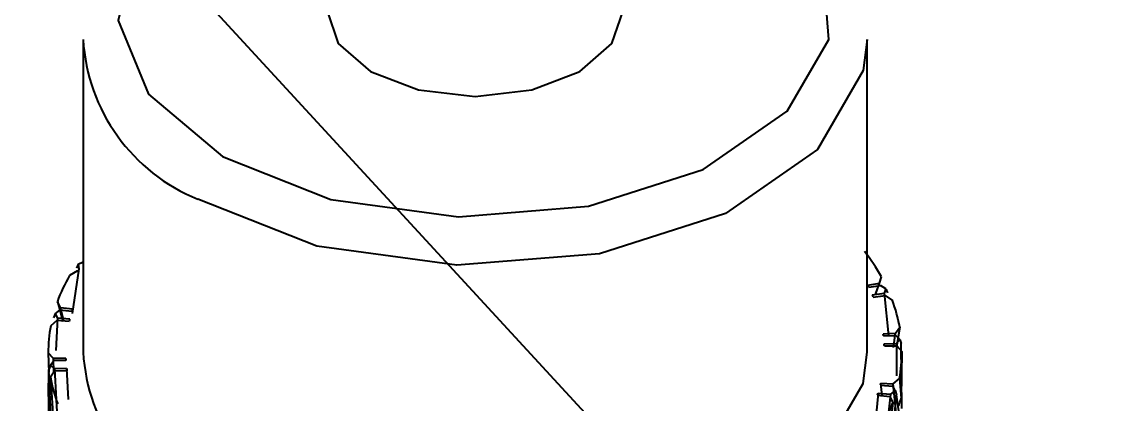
# Model space of a CAD drawing. Extents: x -0.6 to 13.4, y -11.2 to 0.
# Drawn here: x 9.932 to 10.2483, y -5.8405 to -5.7308 of the extents above; entities that cross this region are included whole.
import ezdxf
from ezdxf import colors
from ezdxf.entities.mleader import LeaderData, LeaderLine
from ezdxf.math import Vec2, Vec3

# ---------------------------------------------------------------- set-up
doc = ezdxf.new("R2010")
doc.units = 0
doc.header["$LTSCALE"] = 0.5
doc.header["$MEASUREMENT"] = 0
doc.layers.add('FAB DWG', color=221, linetype='CONTINUOUS')
doc.layers.add('Mounting', color=4, linetype='CONTINUOUS')
doc.styles.get("Standard").update_dxf_attribs({"font": 'arial.ttf'})

msp = doc.modelspace()

# ---------------------------------------------------------------- linework, layer by layer
at = {"layer": 'Mounting', "linetype": 'Continuous', "lineweight": 25, "transparency": 16777216}
for p, q in [((9.94953765459475, -5.735796217225868), (9.94953765459475, -5.825626788293647)), ((10.17453765459474, -5.825626788293647), (10.17453765459474, -5.735796217225868)), ((9.948089732868198, -5.800382162025201), (9.94953765459475, -5.799634146746669)), ((9.947947117838154, -5.802301694807653), (9.945628379056757, -5.803610907140282)), ((9.948333124390189, -5.80168207710021), (9.94637624272788, -5.814468188003104)), ((9.948089732868198, -5.800382162025201), (9.947674052107104, -5.801524585134317)), ((9.948089732868198, -5.800382162025201), (9.948333125018166, -5.801682073484301)), ((10.17470234896491, -5.806372990831051), (10.17809393892048, -5.805793386133715)), ((10.17691564408706, -5.809039627685323), (10.17809394471128, -5.805793406225135)), ((10.17809394510166, -5.805793404713043), (10.17863649563313, -5.803947626699014)), ((10.17501179852307, -5.806986760517617), (10.17841270044202, -5.806425632953122)), ((10.17602460684792, -5.809168283991539), (10.17945599770579, -5.808672827625003)), ((10.17628834468414, -5.8097891227942), (10.17972767537339, -5.809312355704606)), ((10.179933492728, -5.807394728487651), (10.17841270319495, -5.806425636977863)), ((10.179933492728, -5.807394728487651), (10.17945599660315, -5.808672823345063)), ((10.17945599704778, -5.808672826993401), (10.18069237790066, -5.820893224212398)), ((10.17972766782752, -5.809312337362684), (10.18179658894532, -5.810754262832731)), ((10.179933492728, -5.807394728487651), (10.18036356856528, -5.808562721142337)), ((9.943025050051247, -5.812903509554104), (9.94215117747332, -5.811100573932933)), ((9.942151178097205, -5.811100575499026), (9.943711724746791, -5.816834680089741)), ((9.941485602737686, -5.814607025122342), (9.941045832616084, -5.815801340227466)), ((9.941485602737686, -5.814607025122342), (9.942822543684741, -5.813551508439645)), ((9.941485602737686, -5.814607025122342), (9.942191960080947, -5.815849324393639)), ((9.942191959824527, -5.815849328063194), (9.94173501431787, -5.825148399569272)), ((9.94569428665936, -5.816135061631272), (9.942191959759498, -5.815849328716652)), ((9.946306444580046, -5.813904387969487), (9.942822545693659, -5.813551504270876)), ((9.943976066058411, -5.816649148254115), (9.943025050392848, -5.812903511031962)), ((9.94650303730755, -5.813275312073657), (9.94302505608404, -5.81290349102656)), ((9.942037601443829, -5.816501724525679), (9.940241165377515, -5.818060565026428)), ((9.94554443554857, -5.816768410216511), (9.942037593997057, -5.81650174294974)), ((10.18270264599316, -5.82015301327003), (10.18389826646803, -5.818412673411189)), ((10.18389826622415, -5.818412673320822), (10.18302946130775, -5.824073252632402)), ((10.17917637335479, -5.82031295867445), (10.18270264664008, -5.820152994354984)), ((10.17925795534062, -5.820950448492383), (10.18278668086917, -5.820809674927304)), ((10.18213173340031, -5.824326243753276), (10.18270264588541, -5.820153014751895)), ((10.18392513344325, -5.821940081328933), (10.18278668211207, -5.820809679194412)), ((10.18392513344325, -5.821940081328933), (10.18299764710554, -5.823132949382781)), ((10.18392513344325, -5.821940081328933), (10.18436977286078, -5.823161134564231)), ((10.17946275592686, -5.823205832614576), (10.18299764664228, -5.823132953701503)), ((10.17949707851206, -5.82384475188276), (10.18303300289995, -5.823791106583016)), ((10.18299764717095, -5.823132953062057), (10.18296992496197, -5.832462244518112)), ((10.18303300212649, -5.823791087736438), (10.18453727085523, -5.825449764345564)), ((10.18450276143798, -5.841757224563551), (10.18436977262506, -5.823161135442518)), ((9.941042307063, -5.82746248885087), (9.939538038334277, -5.825803812241745)), ((9.939538038587798, -5.825803813754604), (9.939705533326162, -5.831433094656887)), ((9.940150171883133, -5.829313507329232), (9.94107766208397, -5.828120627204527)), ((9.944578230677436, -5.827408824704534), (9.94104230628956, -5.827462470004292)), ((9.941103776944487, -5.831491952795645), (9.941042307110678, -5.827462490305109)), ((9.94461255326263, -5.828047743972732), (9.94107766254723, -5.828120622885805)), ((10.18453727060169, -5.825449767945358), (10.18436977586333, -5.838833356954979)), ((9.939572547751524, -5.838382507862988), (9.939705535919941, -5.830561479385011)), ((9.940150169051236, -5.829313516306314), (9.93970553632873, -5.83056146870571)), ((9.940549046410425, -5.849136310009115), (9.939705535586654, -5.8305614666926)), ((9.940150170633274, -5.829313506077668), (9.941288627907113, -5.830443898209765)), ((9.941372660483168, -5.831100567060261), (9.940177042137648, -5.832840904039173)), ((9.941288627203761, -5.830443901070339), (9.942402768856667, -5.850672573473915)), ((9.94481735384889, -5.830303128094911), (9.941288628320336, -5.830443901660004)), ((9.9448989358347, -5.830940617912844), (9.941372662549412, -5.83110058223231)), ((9.94481735384889, -5.830303128094911), (9.945299127051115, -5.839238218659247)), ((9.940177043162592, -5.832840906754896), (9.941045847881767, -5.846193284791127)), ((10.17853087364092, -5.834485166370783), (10.18203771519244, -5.834751833637554)), ((10.17890052164368, -5.838120263905083), (10.17853087364092, -5.834485166370783)), ((10.18203770774566, -5.834751852061615), (10.18383414381198, -5.83319301156088)), ((10.18290889593111, -5.842909377395046), (10.18203770792529, -5.834751853547857)), ((10.18383414354197, -5.833193011439334), (10.18436977762379, -5.838833380473545)), ((10.17776886460946, -5.837349188617807), (10.17682917141029, -5.846312706974018)), ((10.17757227188194, -5.837978264513637), (10.18105025310547, -5.838350085560748)), ((10.17776886460946, -5.837349188617807), (10.18125276349583, -5.837702072316418)), ((10.17838102253015, -5.835118514956037), (10.18188334943001, -5.835404247870642)), ((10.18125276518809, -5.837702071811719), (10.17909690417765, -5.857831836779141)), ((10.18121874840161, -5.856415580680448), (10.18302947624926, -5.837921263886798)), ((10.18258970645182, -5.83664656116737), (10.18125276550477, -5.837702068147664)), ((10.18258970645182, -5.83664656116737), (10.18188334910855, -5.835404252193669)), ((10.18258970645182, -5.83664656116737), (10.18302947657341, -5.83792126304246)), ((10.18413751003706, -5.845779769034451), (10.18302947621622, -5.837921263694398)), ((9.939572546689533, -5.838382596478937), (9.939705538158293, -5.856978349587834)), ((10.18192413109229, -5.840153006200936), (10.18036358444272, -5.853431771522125)), ((10.18105025913825, -5.838350067033204), (10.18192413171617, -5.840153002654361))]:
    msp.add_line(p, q, dxfattribs=at)
at = {"layer": 'Mounting', "linetype": 'Continuous', "lineweight": 25, "transparency": 16777216, "flags": 128}
for points in [[(9.989559209523136, -5.769460387628712), (10.02063575159538, -5.781746611984275), (10.05730385008356, -5.786724061235873), (10.0946112751019, -5.783720503281074), (10.12751945217407, -5.773141585264966), (10.15158394963601, -5.756416048685438), (10.16355472375946, -5.735802769936939), (10.16181505516671, -5.714085686536592), (10.14659989574108, -5.694197810936117), (10.11996413707307, -5.678825110937879), (10.08550508596464, -5.670043754859719), (10.04787662821218, -5.66903971349916), (10.01216069554165, -5.675948588205543), (9.983180922569005, -5.689837297166349), (9.964851188216684, -5.708830093276461), (9.959647024677508, -5.730361894178458), (9.968271283074728, -5.751524710848727), (9.989559209523136, -5.769460387628712)], [(10.03198561639432, -5.744974190972442), (10.04577360871923, -5.750291338379668), (10.06203765459476, -5.752158472250827), (10.07830170047026, -5.750291338379668), (10.09208969279518, -5.744974190972442), (10.10130253472649, -5.737016517521852), (10.10453765459475, -5.727629801674254), (10.10130253472649, -5.718243085826643), (10.09208969279517, -5.710285412376052), (10.07830170047026, -5.704968264968826), (10.06203765459476, -5.703101131097668), (10.04577360871923, -5.704968264968841), (10.03198561639432, -5.710285412376052), (10.02277277446302, -5.718243085826657), (10.01953765459476, -5.727629801674254), (10.02277277446302, -5.737016517521852), (10.03198561639432, -5.744974190972442)], [(10.17453765459474, -5.735796217225868), (10.17345882806821, -5.744766548245892), (10.16032017354247, -5.767390878579604), (10.1339079202306, -5.785748174825429), (10.09778918929771, -5.79735918240408), (10.05684201549711, -5.800655770403253), (10.01659654154666, -5.795192716346619), (9.982488141711258, -5.781707835956368)], [(9.982488141711258, -5.871538407024161), (10.01659654154666, -5.885023287414413), (10.05684201549711, -5.890486341471032), (10.09778918929771, -5.887189753471873), (10.1339079202306, -5.875578745893208), (10.16032017354247, -5.857221449647383), (10.17345882806821, -5.834597119313671), (10.17453765459474, -5.825626788293647)]]:
    msp.add_lwpolyline(points, dxfattribs=at)
at = {"layer": 'Mounting', "linetype": 'Continuous', "lineweight": 25, "transparency": 16777216}
for centre, radius, start, end in [((10.00236449094426, -5.732662711444917), 0.05291968912584457, 183.3946105490928, 247.9389327662062), ((10.12844754092119, -5.832108158108781), 0.05754951500343022, 29.29635664521234, 37.96005725048147), ((9.988479733204699, -5.828057363938115), 0.04933424549942409, 150.2954845502599, 159.8967867270551), ((10.13140423473594, -5.828587868404838), 0.04866443754329192, 26.35162141780742, 27.16090865356302), ((10.13382875067349, -5.82745989686947), 0.04598992694023647, 22.59603300567067, 23.43639958279897), ((10.14068256545899, -5.826154660599812), 0.04390370322545787, 10.15665806040848, 20.53483113931687), ((9.98735096411437, -5.826385968499139), 0.04290037804404302, 162.2053129700821, 163.0855574003846), ((9.980748959926146, -5.825642430436957), 0.04121123731786975, 169.3985818455466, 180.2243688983172), ((9.985818781565015, -5.825962971835949), 0.04131056657109967, 166.2371897430809, 167.1398756492289), ((10.13976143094973, -5.825681003182666), 0.0397788082606455, 6.829862136155802, 7.755575038938242), ((10.14028544831105, -5.825630809432667), 0.03925228585182171, 2.607973083455307, 3.541945858836216), ((9.983789860844325, -5.825622767156673), 0.03925228581762625, 182.6079730827502, 183.541945858939), ((10.0023644909443, -5.822493282512667), 0.05291968912589858, 183.3946105491278, 247.9389327661719), ((10.14332634926321, -5.825611146150308), 0.04121123731802591, 349.3985818455425, 0.2243688982609633), ((9.984313878197767, -5.825572573410227), 0.03977880821827793, 186.8298621353489, 187.7555750391165), ((9.983392743986968, -5.825098915908796), 0.04390370349322521, 190.156659477881, 200.5348311180981), ((10.1382565276499, -5.82529060475764), 0.04131056654492844, 346.2371897431646, 347.1398756498888), ((10.13672434519835, -5.824867608126581), 0.04290037791497825, 342.2053129686617, 343.0855574016076), ((10.13559557598423, -5.823196212648895), 0.04933424550007259, 330.2954845502966, 339.8967867269674)]:
    msp.add_arc(centre, radius, start, end, dxfattribs=at)
msp.add_open_spline([(10.18349810790556, -5.841244938986577), (10.18356860172294, -5.84104708864227), (10.18385536422623, -5.840242251251965), (10.18414861444275, -5.839439155023953), (10.18436977599016, -5.838833481116424)], degree=3, knots=[0, 0, 0, 0, 0.2458264820732207, 1, 1, 1, 1], dxfattribs=at)

# ---------------------------------------------------------------- leaders
at = {"layer": 'FAB DWG', "transparency": 16777216}
ml = msp.add_multileader_mtext('Standard', dxfattribs=at)
ml.set_content('HW00814', color=256)
ml.set_leader_properties()
ml.build(insert=Vec2(0, 0))
ml.multileader.update_dxf_attribs({"dogleg_length": 0.232326799887395, "arrow_head_size": 0.20000000025})
ctx = ml.context
ctx.base_point, ctx.char_height, ctx.arrow_head_size, ctx.landing_gap_size, ctx.plane_origin = Vec3(8.167092375717289, -5.658132274850473), 0.20000000025, 0.20000000025, 0.12000000015, Vec3(11.04861103198171, -6.067995839200606)
ctx.text_align_type = 2
notes = []
notes.append((ctx, [(1, (1, 1, 0), (9.923409875534261, -5.658132274850473), (-1, 0), 0.3097690669037381, [(0, [(10.75354657897829, -6.560342161453036)], 0, [])])]))
ctx.mtext.insert, ctx.mtext.width, ctx.mtext.defined_height, ctx.mtext.alignment, ctx.mtext.flow_direction = Vec3(9.56685590634374, -5.556426954123069), 2.307685319940183, 0.4260202611724038, 3, 5
for ctx, leaders in notes:
    for number, flags, end, landing, length, lines in leaders:
        leader = LeaderData()
        leader.index, (leader.has_last_leader_line, leader.has_dogleg_vector, leader.attachment_direction) = number, flags
        leader.last_leader_point, leader.dogleg_vector, leader.dogleg_length = Vec3(end), Vec3(landing), length
        for number, points, colour, breaks in lines:
            line = LeaderLine()
            line.index, line.vertices, line.color, line.breaks = number, Vec3.list(points), colors.encode_raw_color(colour), breaks
            leader.lines.append(line)
        ctx.leaders.append(leader)

doc.saveas('drawing.dxf')
